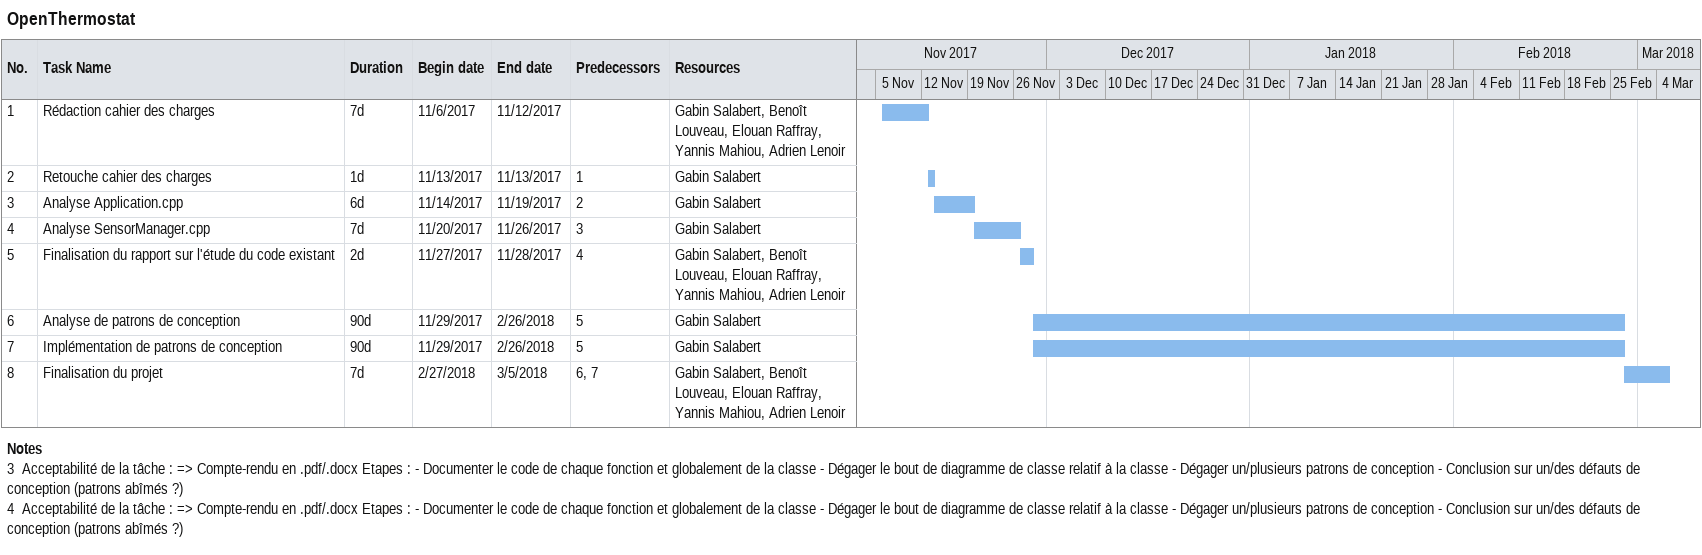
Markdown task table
OpenThermostat

| ID | Task | Duration | Start | Finish | Predecessors | Resources |
|---|---|---|---|---|---|---|
| 1 | Rédaction cahier des charges | 7d | 2017-11-06 | 2017-11-12 |  | Gabin Salabert, Benoît Louveau, Elouan Raffray, Yannis Mahiou, Adrien Lenoir |
| 2 | Retouche cahier des charges | 1d | 2017-11-13 | 2017-11-13 | 1 | Gabin Salabert |
| 3 | Analyse Application.cpp | 6d | 2017-11-14 | 2017-11-19 | 2 | Gabin Salabert |
| 4 | Analyse SensorManager.cpp | 7d | 2017-11-20 | 2017-11-26 | 3 | Gabin Salabert |
| 5 | Finalisation du rapport sur l'étude du code existant | 2d | 2017-11-27 | 2017-11-28 | 4 | Gabin Salabert, Benoît Louveau, Elouan Raffray, Yannis Mahiou, Adrien Lenoir |
| 6 | Analyse de patrons de conception | 90d | 2017-11-29 | 2018-02-26 | 5 | Gabin Salabert |
| 7 | Implémentation de patrons de conception | 90d | 2017-11-29 | 2018-02-26 | 5 | Gabin Salabert |
| 8 | Finalisation du projet | 7d | 2018-02-27 | 2018-03-05 | 6, 7 | Gabin Salabert, Benoît Louveau, Elouan Raffray, Yannis Mahiou, Adrien Lenoir |

Notes
- 3: Acceptabilité de la tâche : => Compte-rendu en .pdf/.docx Etapes : - Documenter le code de chaque fonction et globalement de la classe - Dégager le bout de diagramme de classe relatif à la classe - Dégager un/plusieurs patrons de conception - Conclusion sur un/des défauts de conception (patrons abîmés ?)
- 4: Acceptabilité de la tâche : => Compte-rendu en .pdf/.docx Etapes : - Documenter le code de chaque fonction et globalement de la classe - Dégager le bout de diagramme de classe relatif à la classe - Dégager un/plusieurs patrons de conception - Conclusion sur un/des défauts de conception (patrons abîmés ?)
